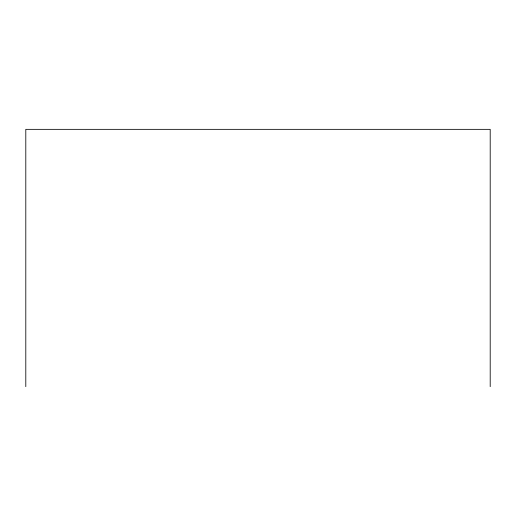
<?xml version="1.0" encoding="UTF-8"?>
<svg xmlns="http://www.w3.org/2000/svg" width="516" height="516" viewBox="0 0 516 516"><rect width="100%" height="100%" fill="white"/><g stroke="black" fill="none" stroke-linecap="round" stroke-linejoin="round"><path stroke-width="0.77" d="M490.2 386.652L490.2 129.348L25.8 129.348L25.8 386.652"/></g></svg>
